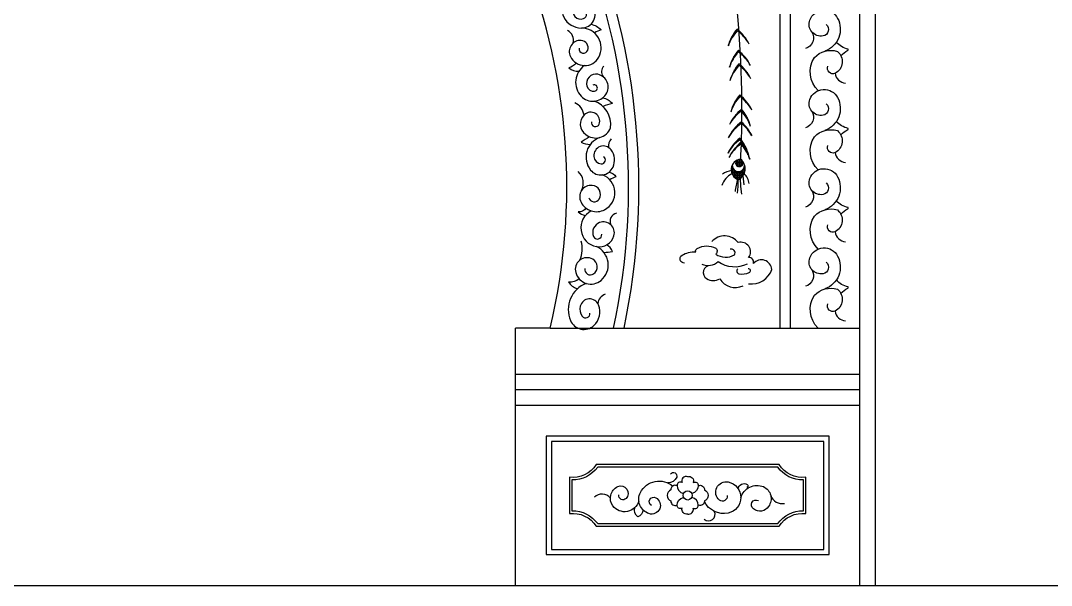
# Model space of a CAD drawing. Extents: x -66030 to 95157, y -13132 to 45879.
# Drawn here: x -38504 to -36500, y 39315 to 40413 of the extents above; entities that cross this region are included whole.
import ezdxf

# ---------------------------------------------------------------- set-up
doc = ezdxf.new("R2010")
doc.units = 0
doc.header["$LTSCALE"] = 100
doc.header["$MEASUREMENT"] = 0
for name, color, linetype in [('3', 11, 'CONTINUOUS'), ('4', 121, 'CONTINUOUS'), ('7', 105, 'CONTINUOUS')]:
    doc.layers.add(name, color=color, linetype=linetype)

msp = doc.modelspace()

# ---------------------------------------------------------------- hatches: boundary and pattern name
at = {"layer": '3'}
h = msp.add_hatch(dxfattribs=at)
h.set_pattern_fill('DOTS', color=256, scale=48, angle=-3.6085, style=0)
h.set_pattern_definition([(183.60853, (-21961.5006, 36254.09), (-1.68584336, 2.89964345), [0, -3])])
edge = h.paths.add_edge_path()
edge.add_arc((-37041.7, 40339.3), 90.2, 500.1202, 524.3399, ccw=False)
edge.add_spline(control_points=[(-37110.9, 40397.1), (-37110.8, 40396.3), (-37110.7, 40395.2), (-37110.7, 40394.1), (-37110.6, 40393.9)], knot_values=[224.43143, 224.43143, 224.43143, 224.43143, 227.749414, 228.726284, 228.726284, 228.726284, 228.726284], degree=3, periodic=0)
edge.add_arc((-37052.2, 40339), 80.1, 496.7705, 522.0873)
edge = h.paths.add_edge_path()
edge.add_spline(control_points=[(-37110.6, 40393.9), (-37110.7, 40394.1), (-37110.7, 40395.2), (-37110.8, 40396.3), (-37110.9, 40397.1)], knot_values=[224.43143, 224.43143, 224.43143, 224.43143, 225.4083, 228.726284, 228.726284, 228.726284, 228.726284], degree=3, periodic=0)
edge.add_arc((-37168.3, 40327.6), 90.2, 386.2199, 410.4396, ccw=False)
edge.add_arc((-37156.4, 40330.2), 78.4, 388.3348, 414.2699)
h = msp.add_hatch(dxfattribs=at)
h.set_pattern_fill('DOTS', color=256, scale=48, angle=-3.6085, style=0)
h.set_pattern_definition([(183.60853, (-21959.0698, 36212.81), (-1.68584336, 2.89964345), [0, -3])])
edge = h.paths.add_edge_path()
edge.add_arc((-37039.2, 40298), 90.2, 500.1202, 524.3399, ccw=False)
edge.add_spline(control_points=[(-37108.4, 40355.8), (-37108.4, 40355), (-37108.3, 40353.9), (-37108.2, 40352.8), (-37108.2, 40352.6)], knot_values=[224.43143, 224.43143, 224.43143, 224.43143, 227.749414, 228.726284, 228.726284, 228.726284, 228.726284], degree=3, periodic=0)
edge.add_arc((-37049.8, 40297.7), 80.1, 496.7705, 522.0873)
edge = h.paths.add_edge_path()
edge.add_spline(control_points=[(-37108.2, 40352.6), (-37108.2, 40352.8), (-37108.3, 40353.9), (-37108.4, 40355), (-37108.4, 40355.8)], knot_values=[224.43143, 224.43143, 224.43143, 224.43143, 225.4083, 228.726284, 228.726284, 228.726284, 228.726284], degree=3, periodic=0)
edge.add_arc((-37165.9, 40286.3), 90.2, 386.2199, 410.4396, ccw=False)
edge.add_arc((-37154, 40288.9), 78.4, 388.3348, 414.2699)
h = msp.add_hatch(dxfattribs=at)
h.set_pattern_fill('DOTS', color=256, scale=48, angle=-3.6085, style=0)
h.set_pattern_definition([(183.60853, (-21957.9625, 36186.6836), (-1.68584336, 2.89964345), [0, -3])])
edge = h.paths.add_edge_path()
edge.add_arc((-37038.1, 40271.9), 90.2, 500.1202, 524.3399, ccw=False)
edge.add_spline(control_points=[(-37107.3, 40329.7), (-37107.3, 40328.9), (-37107.2, 40327.8), (-37107.1, 40326.7), (-37107.1, 40326.5)], knot_values=[224.43143, 224.43143, 224.43143, 224.43143, 227.749414, 228.726284, 228.726284, 228.726284, 228.726284], degree=3, periodic=0)
edge.add_arc((-37048.7, 40271.6), 80.1, 496.7705, 522.0873)
edge = h.paths.add_edge_path()
edge.add_spline(control_points=[(-37107.1, 40326.5), (-37107.1, 40326.7), (-37107.2, 40327.8), (-37107.3, 40328.9), (-37107.3, 40329.7)], knot_values=[224.43143, 224.43143, 224.43143, 224.43143, 225.4083, 228.726284, 228.726284, 228.726284, 228.726284], degree=3, periodic=0)
edge.add_arc((-37164.8, 40260.2), 90.2, 386.2199, 410.4396, ccw=False)
edge.add_arc((-37152.9, 40262.8), 78.4, 388.3348, 414.2699)
h = msp.add_hatch(dxfattribs=at)
h.set_pattern_fill('DOTS', color=256, scale=48, angle=-3.6085, style=0)
h.set_pattern_definition([(183.60853, (-21956.3798, 36125.9712), (-1.68584336, 2.89964345), [0, -3])])
edge = h.paths.add_edge_path()
edge.add_arc((-37036.5, 40211.2), 90.2, 500.1202, 524.3399, ccw=False)
edge.add_spline(control_points=[(-37105.8, 40269), (-37105.7, 40268.2), (-37105.6, 40267.1), (-37105.5, 40266), (-37105.5, 40265.8)], knot_values=[224.43143, 224.43143, 224.43143, 224.43143, 227.749414, 228.726284, 228.726284, 228.726284, 228.726284], degree=3, periodic=0)
edge.add_arc((-37047.1, 40210.9), 80.1, 496.7705, 522.0873)
edge = h.paths.add_edge_path()
edge.add_spline(control_points=[(-37105.5, 40265.8), (-37105.5, 40266), (-37105.6, 40267.1), (-37105.7, 40268.2), (-37105.8, 40269)], knot_values=[224.43143, 224.43143, 224.43143, 224.43143, 225.4083, 228.726284, 228.726284, 228.726284, 228.726284], degree=3, periodic=0)
edge.add_arc((-37163.2, 40199.5), 90.2, 386.2199, 410.4396, ccw=False)
edge.add_arc((-37151.3, 40202.1), 78.4, 388.3348, 414.2699)
h = msp.add_hatch(dxfattribs=at)
h.set_pattern_fill('DOTS', color=256, scale=48, angle=7.1696, style=0)
h.set_pattern_definition([(172.83035, (-22994.868, 33338.054), (-1.11384843, 3.16375436), [0, -3])])
edge = h.paths.add_edge_path()
edge.add_arc((-37045, 40171.3), 90.2, 489.3421, 513.5617, ccw=False)
edge.add_spline(control_points=[(-37102.2, 40241), (-37102.3, 40240.2), (-37102.4, 40239.1), (-37102.6, 40238.1), (-37102.6, 40237.8)], knot_values=[224.43143, 224.43143, 224.43143, 224.43143, 227.749414, 228.726284, 228.726284, 228.726284, 228.726284], degree=3, periodic=0)
edge.add_arc((-37055.5, 40173), 80.1, 485.9924, 511.3091)
edge = h.paths.add_edge_path()
edge.add_spline(control_points=[(-37102.6, 40237.8), (-37102.6, 40238.1), (-37102.4, 40239.1), (-37102.3, 40240.2), (-37102.2, 40241)], knot_values=[224.43143, 224.43143, 224.43143, 224.43143, 225.4083, 228.726284, 228.726284, 228.726284, 228.726284], degree=3, periodic=0)
edge.add_arc((-37171.6, 40183.5), 90.2, 375.4417, 399.6614, ccw=False)
edge.add_arc((-37159.5, 40183.8), 78.4, 377.5566, 403.4917)
h = msp.add_hatch(dxfattribs=at)
h.set_pattern_fill('DOTS', color=256, scale=48, angle=7.1696, style=0)
h.set_pattern_definition([(172.83035, (-22998.2323, 33281.8773), (-1.11384843, 3.16375436), [0, -3])])
edge = h.paths.add_edge_path()
edge.add_arc((-37048.4, 40115.1), 90.2, 489.3421, 513.5617, ccw=False)
edge.add_spline(control_points=[(-37105.6, 40184.9), (-37105.7, 40184), (-37105.8, 40182.9), (-37105.9, 40181.9), (-37105.9, 40181.6)], knot_values=[224.43143, 224.43143, 224.43143, 224.43143, 227.749414, 228.726284, 228.726284, 228.726284, 228.726284], degree=3, periodic=0)
edge.add_arc((-37058.8, 40116.8), 80.1, 485.9924, 511.3091)
edge = h.paths.add_edge_path()
edge.add_spline(control_points=[(-37105.9, 40181.6), (-37105.9, 40181.9), (-37105.8, 40182.9), (-37105.7, 40184), (-37105.6, 40184.9)], knot_values=[224.43143, 224.43143, 224.43143, 224.43143, 225.4083, 228.726284, 228.726284, 228.726284, 228.726284], degree=3, periodic=0)
edge.add_arc((-37175, 40127.3), 90.2, 375.4417, 399.6614, ccw=False)
edge.add_arc((-37162.9, 40127.6), 78.4, 377.5566, 403.4917)
h = msp.add_hatch(dxfattribs=at)
h.set_pattern_fill('DOTS', color=256, scale=48, angle=7.1696, style=0)
h.set_pattern_definition([(172.83035, (-22995.9374, 33273.853), (-1.11384843, 3.16375436), [0, -3])])
edge = h.paths.add_edge_path()
edge.add_arc((-37046.1, 40107.1), 90.2, 489.3421, 513.5617, ccw=False)
edge.add_spline(control_points=[(-37103.3, 40176.8), (-37103.4, 40176), (-37103.5, 40174.9), (-37103.6, 40173.9), (-37103.7, 40173.6)], knot_values=[224.43143, 224.43143, 224.43143, 224.43143, 227.749414, 228.726284, 228.726284, 228.726284, 228.726284], degree=3, periodic=0)
edge.add_arc((-37056.6, 40108.8), 80.1, 485.9924, 511.3091)
edge = h.paths.add_edge_path()
edge.add_spline(control_points=[(-37103.7, 40173.6), (-37103.6, 40173.9), (-37103.5, 40174.9), (-37103.4, 40176), (-37103.3, 40176.8)], knot_values=[224.43143, 224.43143, 224.43143, 224.43143, 225.4083, 228.726284, 228.726284, 228.726284, 228.726284], degree=3, periodic=0)
edge.add_arc((-37172.7, 40119.3), 90.2, 375.4417, 399.6614, ccw=False)
edge.add_arc((-37160.6, 40119.6), 78.4, 377.5566, 403.4917)
h = msp.add_hatch(dxfattribs=at)
h.set_pattern_fill('DOTS', color=256, scale=24, style=0)
h.set_pattern_definition([(180, (46084.135, 38815.968), (-0.75, 1.5), [0, -1.5])])
h.paths.add_polyline_path([(-37112.3, 40141.3, 1.79746), (-37100, 40139.9, 0.064157), (-37104.3, 40144.1, 0.102962)])
h = msp.add_hatch(dxfattribs=at)
h.set_pattern_fill('DOTS', color=256, scale=24, style=0)
h.set_pattern_definition([(180, (-22442.663, 35585.8862), (-0.75, 1.5), [0, -1.5])])
h.paths.add_polyline_path([(-37120.3, 40132.6, 0.442066), (-37108.9, 40104.1, 0.417376), (-37097, 40135, -1.188503)])

# ---------------------------------------------------------------- linework, layer by layer
at = {"layer": '3', "linetype": 'ByBlock'}
for p, q in [((-37007, 39815.3), (-37007, 41715.3)), ((-36872, 39315.3), (-36872, 41715.3)), ((-36872, 39695.3), (-37542, 39695.3))]:
    msp.add_line(p, q, dxfattribs=at)
at = {"layer": '3'}
for p, q in [((-37105.2, 40106.9), (-37104.4, 40091)), ((-37105.2, 40106.9), (-37104.4, 40091)), ((-37099.9, 40111.4), (-37098, 40094.4)), ((-37104.4, 40091), (-37102.1, 40076.3))]:
    msp.add_line(p, q, dxfattribs=at)
at = {"layer": '3', "color": 2}
msp.add_line((-66009.4, 39315.3), (95156.9, 39315.3), dxfattribs=at)
at = {"layer": '3', "linetype": 'ByBlock'}
for points in [[(-37445.2, 40459.9, 0.604072), (-37413.7, 40399.1, 0.606186), (-37391.6, 40440.7, 0.575446), (-37428.5, 40437.9, 0.675294), (-37409.8, 40417.3, 0.742351), (-37410.9, 40435.2)], [(-36937.8, 40406, -0.640234), (-36943.8, 40383.6, -0.57945), (-36969.5, 40414.6, -0.650063), (-36915.4, 40417.9, -0.450658), (-36940, 40354)], [(-37395.3, 40406.4, -0.151225), (-37375.2, 40395.6, 0.06136), (-37388.4, 40389.7)], [(-37418.3, 40359.6, 0.8796), (-37401.4, 40356.1, 0.495933), (-37414, 40375, 0.573153), (-37435, 40343.6, 0.608537), (-37380, 40342.2, 0.571298), (-37413.7, 40399.1)], [(-36965.6, 40391.6, -0.499383), (-36978.1, 40359.1)], [(-36909.3, 40345.6, -0.063562), (-36895.5, 40355.8, 0.662483), (-36895.2, 40358, -0.150211), (-36918, 40371.4)], [(-36953.3, 40277.4, -0.352919), (-36960.7, 40341.6, -0.28373), (-36915.8, 40353.7, -0.538728), (-36920.2, 40311, -0.684593), (-36934.5, 40324.8)], [(-37424.3, 40330.2, -0.140008), (-37438.2, 40321.4, 0.159028), (-37418.6, 40315.1)], [(-37407.9, 40326.2, 0.454713), (-37414.1, 40266.5, 0.480404), (-37365.9, 40270.1, 0.532662), (-37381.5, 40309.1, 0.571367), (-37402.9, 40285.9, 0.36363), (-37388, 40276.2, 1.150701), (-37391.2, 40288.2)], [(-36937.8, 40251.9, -0.640234), (-36943.8, 40229.4, -0.57945), (-36969.5, 40260.4, -0.650063), (-36915.4, 40263.7, -0.450658), (-36940, 40199.9)], [(-37394.1, 40216.9, 0.887045), (-37379, 40212.1, 0.796861), (-37408.1, 40230.2, 0.477473), (-37405.3, 40192.2, 0.511976), (-37356.9, 40205, 0.359871), (-37389.1, 40256.7)], [(-37372, 40263.5, -0.162639), (-37353.5, 40252.2, 0.085193), (-37371.5, 40246.2)], [(-36965.6, 40237.5, -0.499383), (-36978.1, 40205)], [(-36909.3, 40191.5, -0.063562), (-36895.5, 40201.7, 0.662483), (-36895.2, 40203.9, -0.150211), (-36918, 40217.2)], [(-37397.9, 40187.4, -0.008984), (-37414.2, 40177.3, 0.101777), (-37396.7, 40172.4)], [(-37377.8, 40186.2, 0.516103), (-37395.9, 40123, 0.563768), (-37352.1, 40128.7, 0.267969), (-37355.7, 40162.1, 0.758038), (-37389.3, 40149.5, 0.361332), (-37375.1, 40135.1, 0.808929), (-37370.7, 40148.9)], [(-36953.3, 40123.3, -0.352919), (-36960.7, 40187.5, -0.28373), (-36915.8, 40199.5, -0.538728), (-36920.2, 40156.9, -0.684593), (-36934.5, 40170.7)], [(-36937.8, 40097.8, -0.640234), (-36943.8, 40075.3, -0.57945), (-36969.5, 40106.3, -0.650063), (-36915.4, 40109.6, -0.450658), (-36940, 40045.8)], [(-37399.3, 40069.2, 0.64982), (-37379.2, 40066.5, 0.564779), (-37392.9, 40093.1, 0.582352), (-37414.4, 40060.4, 0.416897), (-37368.5, 40045.8, 0.645908), (-37372.4, 40113.4)], [(-37359.4, 40119, -0.209539), (-37346.5, 40109.6, 0.106603), (-37358.4, 40104)], [(-36965.6, 40083.4, -0.499383), (-36978.1, 40050.9)], [(-37404.7, 40048.7, -0.251257), (-37419.7, 40041.4, 0.140212), (-37406.5, 40034.6)], [(-36953.3, 39969.2, -0.352919), (-36960.7, 40033.4, -0.28373), (-36915.8, 40045.4, -0.538728), (-36920.2, 40002.8, -0.684593), (-36934.5, 40016.6)], [(-36909.3, 40037.4, -0.063562), (-36895.5, 40047.6, 0.662483), (-36895.2, 40049.8, -0.150211), (-36918, 40063.1)], [(-37394.5, 40043.5, 0.714247), (-37384.5, 39974, 0.389057), (-37350.3, 39995.2, 0.613805), (-37378.2, 40020.8, 0.420241), (-37390.1, 39993.9, 0.886433), (-37374.1, 39998.1)], [(-37088.5, 39901.8, 0.354496), (-37043.2, 39929.8, 0.658083), (-37078.9, 39941.3, 0.460051), (-37088.5, 39952.9, 0.721287), (-37108.8, 39981.8, 0.473685), (-37159.9, 39983.7)], [(-37406.7, 39931.7, 0.678955), (-37390, 39921, 0.547832), (-37391.6, 39949.6, 0.672462), (-37424.7, 39923.4, 0.540339), (-37375.4, 39908.3, 0.55521), (-37384.5, 39974)], [(-37369.5, 39962.3, 0.000001), (-37353.4, 39964.8)], [(-37213.1, 39942.1, -0.780574), (-37218, 39957.1, -0.159138), (-37191.4, 39963.8, -0.343903), (-37188.6, 39970.4, -0.255236), (-37152.1, 39970.8, -0.422283), (-37152.3, 39959.5, 0.290512), (-37116.1, 39958, 0.702184), (-37124.6, 39968.9)], [(-36937.8, 39943.6, -0.640234), (-36943.8, 39921.2, -0.57945), (-36969.5, 39952.2, -0.650063), (-36915.4, 39955.5, -0.450658), (-36940, 39891.7)], [(-37162.9, 39937.6, 0.744045), (-37170.3, 39911.9, 0.286808), (-37144.7, 39911.6, 0.382685), (-37099.1, 39897.9)], [(-37109.6, 39930.8, 0.649006), (-37107.5, 39921.4, 0.152914), (-37087.2, 39923.5, 0.91903), (-37089.6, 39930.8)], [(-36965.6, 39929.2, -0.499383), (-36978.1, 39896.8)], [(-37418.3, 39911.6, -0.226243), (-37438.5, 39905.2, 0.206363), (-37421.8, 39892.4)], [(-36909.3, 39883.3, -0.063562), (-36895.5, 39893.5, 0.662483), (-36895.2, 39895.7, -0.150211), (-36918, 39909)], [(-37404.1, 39902.5, 0.424041), (-37434.8, 39830.4, 0.518576), (-37389.5, 39820.5, 0.311875), (-37380.3, 39860.6, 0.727374), (-37415.9, 39858.2, 0.223125), (-37412.1, 39838.7, 0.791117), (-37397.2, 39844.9)], [(-36954.1, 39815.9, -0.346491), (-36960.7, 39879.3, -0.28373), (-36915.8, 39891.3, -0.538728), (-36920.2, 39848.7, -0.684593), (-36934.5, 39862.5)], [(-37207, 39526.6, 0.626611), (-37218, 39515.1, 0.599005), (-37227.7, 39509.2, 0.333129), (-37215.1, 39494.2)], [(-37207, 39526.6, -0.626611), (-37196.1, 39515.1, -0.599005), (-37186.3, 39509.2, -0.333129), (-37198.9, 39494.2)], [(-37227.7, 39509.2, 0.553429), (-37239.7, 39501.2, 0.658396), (-37239.7, 39479.4, 0.553429), (-37227.7, 39471.4)], [(-37186.3, 39509.2, -0.553429), (-37174.4, 39501.2, -0.658396), (-37174.4, 39479.4, -0.553429), (-37186.3, 39471.4)], [(-37207, 39454, -0.535165), (-37218, 39465.4, -0.599005), (-37227.7, 39471.4, -0.333129), (-37215.1, 39486.4)], [(-37207, 39454, 0.535165), (-37196.1, 39465.4, 0.599005), (-37186.3, 39471.4, 0.333129), (-37198.9, 39486.4)]]:
    msp.add_lwpolyline(points, format="xyb", dxfattribs=at)
msp.add_lwpolyline([(-36942, 39385.3), (-36942, 39595.3), (-37472, 39595.3), (-37472, 39385.3)], close=True, dxfattribs=at)
msp.add_lwpolyline([(-37437, 39454.9, -0.286418), (-37384.7, 39430.3), (-37029.4, 39430.3, -0.286418), (-36977, 39454.9), (-36977, 39525.6, -0.286418), (-37029.4, 39550.3), (-37384.7, 39550.3, -0.286418), (-37437, 39525.6)], format="xyb", close=True, dxfattribs=at)
msp.add_circle((-37207, 39490.3), 9, dxfattribs=at)
for centre, radius, start, end in [((-38642, 40091), 1320, 347.9452, 192.0548), ((-37449.3, 40375.2), 20.6, 345.3021, 65.8276), ((-37359.6, 40314.3), 15, 133.8962, 218.0177), ((-36898.3, 40313.9), 22.1, 187.4152, 265.1222), ((-37437.6, 40226.2), 29.3, 7.0819, 68.1502), ((-37337.9, 40169.4), 23, 141.8348, 186.4624), ((-36898.3, 40159.8), 22.1, 187.4152, 265.1222), ((-37442.4, 40097), 32.4, 334.4268, 45.954), ((-37341.4, 40023.3), 16.4, 104.917, 204.1512), ((-37464, 39969.6), 52, 334.9565, 17.1516), ((-36898.3, 40005.6), 22.1, 187.4152, 265.1222), ((-37373.2, 39958.1), 21, 18.4957, 65.6075), ((-37167.2, 39965.2), 27.9, 243.8018, 313.9387), ((-37115.6, 39991.2), 56.3, 235.0299, 296.0308), ((-37360.4, 39860.8), 21.6, 108.7173, 172.7306), ((-36898.3, 39851.5), 22.1, 187.4152, 265.1222)]:
    msp.add_arc(centre, radius, start, end, dxfattribs=at)
at = {"layer": '3'}
for centre, radius, start, end in [((-37041.7, 40339.3), 90.2, 140.1202, 164.3399), ((-37052.2, 40339), 80.1, 136.7705, 162.0873), ((-37168.3, 40327.6), 90.2, 26.2199, 50.4396), ((-37156.4, 40330.2), 78.4, 28.3348, 54.2699), ((-37039.2, 40298), 90.2, 140.1202, 164.3399), ((-37049.8, 40297.7), 80.1, 136.7705, 162.0873), ((-37165.9, 40286.3), 90.2, 26.2199, 50.4396), ((-37154, 40288.9), 78.4, 28.3348, 54.2699), ((-37038.1, 40271.9), 90.2, 140.1202, 164.3399), ((-37048.7, 40271.6), 80.1, 136.7705, 162.0873), ((-37164.8, 40260.2), 90.2, 26.2199, 50.4396), ((-37152.9, 40262.8), 78.4, 28.3348, 54.2699), ((-37036.5, 40211.2), 90.2, 140.1202, 164.3399), ((-37047.1, 40210.9), 80.1, 136.7705, 162.0873), ((-37163.2, 40199.5), 90.2, 26.2199, 50.4396), ((-37151.3, 40202.1), 78.4, 28.3348, 54.2699), ((-37045, 40171.3), 90.2, 129.3421, 153.5617), ((-37055.5, 40173), 80.1, 125.9924, 151.3091), ((-37159.5, 40183.8), 78.4, 17.5566, 43.4917), ((-37171.6, 40183.5), 90.2, 15.4417, 39.6614), ((-37052.5, 40148.4), 84.3, 126.2393, 153.9865), ((-37057.1, 40146.2), 81.2, 123.9038, 151.2235), ((-37162.8, 40149.4), 90.2, 26.2199, 47.8883), ((-37151, 40152.1), 78.4, 28.3348, 51.7356), ((-37048.4, 40115.1), 90.2, 129.3421, 153.5617), ((-37175, 40127.3), 90.2, 15.4417, 39.6614), ((-37058.8, 40116.8), 80.1, 125.9924, 151.3091), ((-37046.1, 40107.1), 90.2, 129.3421, 153.5617), ((-37056.6, 40108.8), 80.1, 125.9924, 151.3091), ((-37162.9, 40127.6), 78.4, 17.5566, 43.4917), ((-37160.6, 40119.6), 78.4, 17.5566, 43.4917), ((-37172.7, 40119.3), 90.2, 15.4417, 39.6614), ((-37108.4, 40131.8), 11.9, 176.184, 15.8757), ((-37103.5, 40080.7), 39, 116.4121, 162.0067), ((-37109.6, 40065.4), 57.8, 102.0571, 120.9739), ((-36804.1, 40035.6), 314.1, 167.1672, 171.6995), ((-37270.1, 40097.5), 161.4, 353.1534, 2.3548), ((-37123.7, 40090.6), 36.9, 9.5878, 43.445)]:
    msp.add_arc(centre, radius, start, end, dxfattribs=at)
at = {"layer": '4'}
for p, q in [((-36842, 39315.3), (-36842, 41715.3)), ((-37542, 39315.3), (-37542, 39815.3)), ((-37474.1, 39815.3), (-37542, 39815.3)), ((-37542, 39315.3), (-36842, 39315.3))]:
    msp.add_line(p, q, dxfattribs=at)
msp.add_arc((-38642, 40091), 1200, 346.7187, 193.2813, dxfattribs=at)
at = {"layer": '7'}
for p, q in [((-37027, 39815.3), (-37027, 41715.3)), ((-36872, 39725.3), (-37542, 39725.3)), ((-36872, 39665.3), (-37542, 39665.3))]:
    msp.add_line(p, q, dxfattribs=at)
at = {"layer": '7', "linetype": 'ByBlock'}
msp.add_line((-37474.1, 39815.3), (-36872, 39815.3), dxfattribs=at)
at = {"layer": '7'}
msp.add_lwpolyline([(-36932, 39375.3), (-36932, 39605.3), (-37482, 39605.3), (-37482, 39375.3)], close=True, dxfattribs=at)
msp.add_lwpolyline([(-37432, 39460.3, -0.248813), (-37382, 39435.3), (-37032, 39435.3, -0.248813), (-36982, 39460.3), (-36982, 39520.3, -0.248813), (-37032, 39545.3), (-37382, 39545.3, -0.248813), (-37432, 39520.3)], format="xyb", close=True, dxfattribs=at)
at = {"layer": '7', "linetype": 'ByBlock'}
for points in [[(-37240.4, 39532, -0.860318), (-37228.4, 39525.5, -0.308063), (-37245.6, 39514.5)], [(-37302, 39479.3, -0.622419), (-37352.4, 39470, -0.473856), (-37343.1, 39507.3, -0.841088), (-37326.9, 39484.2, -0.709548), (-37341.1, 39491.1)], [(-37277.3, 39470.5, -0.987828), (-37269, 39485.7, -0.918847), (-37282.2, 39454.8, -0.461648), (-37298.9, 39496, -0.480049), (-37235.9, 39508.5)], [(-37130.5, 39489.8, -0.706369), (-37145.2, 39480.9, -0.782553), (-37128.2, 39516.4, -0.813852), (-37128.2, 39455.8, -0.340611), (-37174.4, 39478.3)], [(-37108.8, 39503.2, -0.523462), (-37091.3, 39511.7, -0.632448), (-37091.7, 39505.7)], [(-37103.6, 39486.1, -0.438756), (-37059.6, 39507.3, -0.472533), (-37049.8, 39468.6, -0.465366), (-37078.8, 39464.1, -0.985843), (-37069.5, 39480.1)], [(-37293.5, 39461.7, -0.261084), (-37303.8, 39448.4, -0.306541), (-37309.8, 39466.4)]]:
    msp.add_lwpolyline(points, format="xyb", dxfattribs=at)
at = {"layer": '7'}
for centre, radius, start, end in [((-38642, 40091), 1340, 348.1278, 191.8722), ((-37101.6, 40123.5), 20.7, 97.2955, 249.4808), ((-37118.3, 40125.4), 23.3, 293.6798, 53.0965), ((-37106.6, 40136.8), 7.26, 141.6688, 25.3129)]:
    msp.add_arc(centre, radius, start, end, dxfattribs=at)
at = {"layer": '7', "linetype": 'ByBlock'}
for centre, radius, start, end in [((-37373.6, 39471.3), 21.3, 40.3744, 133.7382), ((-37023.3, 39497.8), 23.5, 198.6805, 281.6733), ((-37166.3, 39453.3), 12.6, 227.254, 27.9558)]:
    msp.add_arc(centre, radius, start, end, dxfattribs=at)
at = {"layer": '7'}
msp.add_open_spline([(-37344.7, 41073.5), (-37282.4, 40978.2), (-37084.7, 40637.6), (-37101.2, 40228.5), (-37104.3, 40144.1)], degree=3, knots=[214.686445, 214.686445, 214.686445, 214.686445, 619.927513, 1692.544429, 1692.544429, 1692.544429, 1692.544429], dxfattribs=at)

doc.saveas('drawing.dxf')
